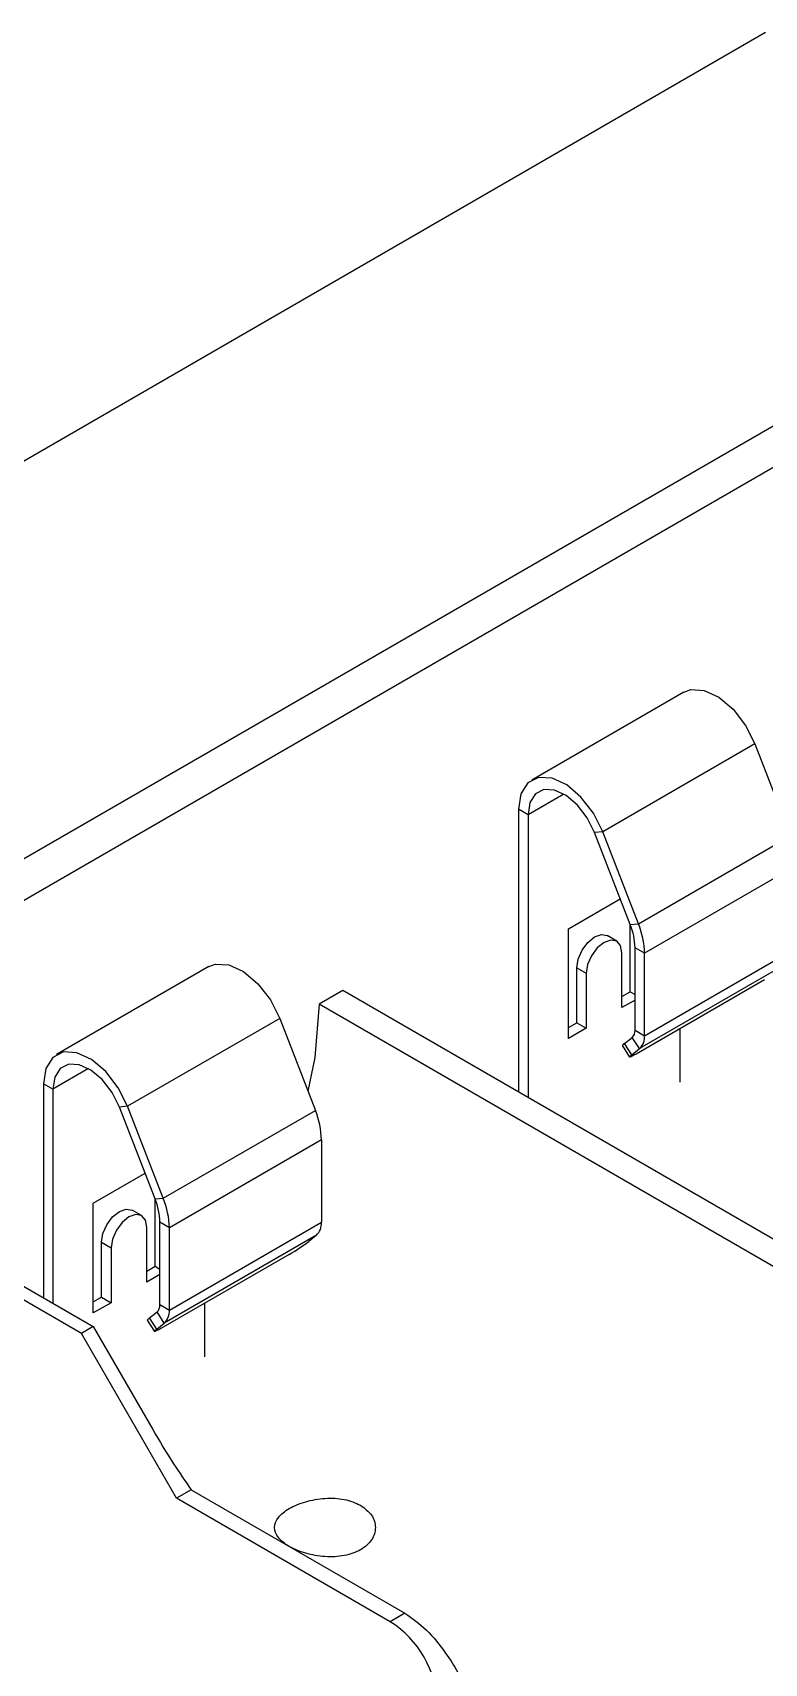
# Model space of a CAD drawing. Header units: millimetres. Extents: x 53 to 380, y 29 to 265.
# Drawn here: x 307.78 to 318.67, y 119.77 to 144.02 of the extents above; entities that cross this region are included whole.
import ezdxf

# ---------------------------------------------------------------- set-up
doc = ezdxf.new("R2010")
doc.units = ezdxf.units.MM

msp = doc.modelspace()

# ---------------------------------------------------------------- linework, layer by layer
at = {"color": 7, "linetype": 'Continuous', "lineweight": 25}
for p, q in [((318.6884, 144.0179), (304.824, 136.0141)), ((325.3021, 141.9183), (304.619, 129.9782)), ((305.3261, 129.7741), (325.8324, 141.6122)), ((317.473, 134.2091), (315.2103, 132.9028)), ((318.5297, 133.4384), (316.267, 132.1321)), ((318.5297, 133.4384), (319.0601, 132.0715)), ((315.1549, 132.3862), (315.0135, 132.4679)), ((315.0135, 132.4679), (315.0135, 128.2631)), ((315.1549, 132.3862), (315.1549, 128.1815)), ((316.267, 132.1321), (316.1445, 132.1212)), ((316.6749, 130.7543), (316.1445, 132.1212)), ((316.7973, 130.7652), (316.267, 132.1321)), ((316.7973, 130.7652), (319.0601, 132.0715)), ((319.1501, 131.6317), (316.8873, 130.3254)), ((315.756, 130.6919), (316.5265, 131.1367)), ((316.6749, 130.7543), (316.7973, 130.7652)), ((316.6752, 129.7527), (316.6752, 130.7534)), ((315.756, 129.0588), (315.756, 130.6919)), ((316.4738, 130.5063), (316.3324, 130.5879)), ((316.5515, 129.518), (316.5515, 130.3346)), ((316.8873, 130.3254), (316.7459, 130.4071)), ((316.7459, 129.1823), (316.7459, 130.4071)), ((316.8873, 129.1006), (319.1501, 130.4069)), ((316.8873, 129.1006), (316.8873, 130.3254)), ((310.402, 130.1271), (308.1392, 128.8208)), ((315.8797, 130.11), (316.0211, 130.0284)), ((315.8797, 129.2935), (315.8797, 130.11)), ((316.0211, 130.0284), (316.0211, 129.2119)), ((319.0756, 130.2137), (316.8129, 128.9074)), ((312.3972, 129.7735), (312.0436, 129.5694)), ((335.3776, 116.5072), (312.3972, 129.7735)), ((316.5515, 129.6813), (316.6752, 129.7527)), ((316.6752, 129.7527), (316.7459, 129.7119)), ((318.6716, 129.9301), (316.7624, 128.8279)), ((335.024, 116.3031), (312.0436, 129.5694)), ((316.7459, 129.6303), (316.5515, 129.518)), ((311.4587, 129.3563), (309.1959, 128.0501)), ((311.4587, 129.3563), (311.989, 127.9895)), ((315.756, 129.2221), (315.8797, 129.2935)), ((315.8797, 129.2935), (316.0211, 129.2119)), ((316.0211, 129.2119), (315.756, 129.0588)), ((316.5909, 128.9841), (316.7045, 129.0749)), ((316.8129, 128.9074), (316.7045, 129.0749)), ((316.7459, 129.1823), (316.8873, 129.1006)), ((317.4177, 128.4075), (317.4177, 129.2062)), ((316.5578, 128.9504), (316.6661, 128.7829)), ((316.6993, 128.8166), (316.5909, 128.9841)), ((316.6993, 128.8166), (316.8129, 128.9074)), ((308.0838, 128.3042), (307.9424, 128.3858)), ((307.9424, 128.3858), (307.9424, 125.2018)), ((308.0838, 128.3042), (308.0838, 125.1201)), ((309.1959, 128.0501), (309.0735, 128.0391)), ((309.6038, 126.6723), (309.0735, 128.0391)), ((309.7263, 126.6832), (309.1959, 128.0501)), ((309.7263, 126.6832), (311.989, 127.9895)), ((312.079, 127.5496), (309.8163, 126.2434)), ((312.079, 127.5496), (312.079, 126.3248)), ((308.6849, 126.6098), (309.4554, 127.0546)), ((305.5029, 126.6101), (308.6849, 124.7731)), ((308.6849, 124.9767), (308.6849, 126.6098)), ((309.6038, 126.6723), (309.7263, 126.6832)), ((309.6041, 125.6707), (309.6041, 126.6714)), ((308.5081, 124.6711), (305.3261, 126.508)), ((309.4027, 126.4242), (309.2613, 126.5059)), ((309.4804, 125.436), (309.4804, 126.2525)), ((309.8163, 126.2434), (309.6748, 126.325)), ((309.6748, 125.1002), (309.6748, 126.325)), ((312.0046, 126.1316), (309.7418, 124.8254)), ((309.8163, 125.0186), (312.079, 126.3248)), ((309.8163, 125.0186), (309.8163, 126.2434)), ((312.0046, 126.1316), (311.8909, 126.0408)), ((308.8086, 126.028), (308.9501, 125.9464)), ((308.8086, 125.2115), (308.8086, 126.028)), ((308.9501, 125.9464), (308.9501, 125.1298)), ((309.4804, 125.5993), (309.6041, 125.6707)), ((309.6041, 125.6707), (309.6748, 125.6299)), ((311.6005, 125.848), (309.6913, 124.7459)), ((309.6748, 125.5482), (309.4804, 125.436)), ((308.6849, 125.14), (308.8086, 125.2115)), ((308.8086, 125.2115), (308.9501, 125.1298)), ((308.9501, 125.1298), (308.6849, 124.9767)), ((309.5199, 124.9021), (309.6335, 124.9929)), ((309.6282, 124.7346), (309.5199, 124.9021)), ((309.7418, 124.8254), (309.6335, 124.9929)), ((309.6748, 125.1002), (309.8163, 125.0186)), ((310.3466, 124.3255), (310.3466, 125.1241)), ((308.6849, 124.7731), (308.5081, 124.6711)), ((309.9223, 122.2216), (308.5081, 124.6711)), ((308.6849, 124.7731), (309.5688, 123.2422)), ((309.4867, 124.8684), (309.595, 124.7009)), ((309.6282, 124.7346), (309.7418, 124.8254)), ((310.1412, 122.348), (309.9223, 122.2216)), ((310.1412, 122.348), (313.3232, 120.5111)), ((313.1043, 120.3847), (309.9223, 122.2216)), ((313.3232, 120.5111), (313.1043, 120.3847))]:
    msp.add_line(p, q, dxfattribs=at)
at = {"color": 8, "linetype": 'Continuous', "lineweight": 25}
for p, q in [((315.6853, 132.6925), (315.1549, 132.3862)), ((308.6143, 128.6104), (308.0838, 128.3042))]:
    msp.add_line(p, q, dxfattribs=at)
at = {"color": 7, "linetype": 'Continuous', "lineweight": 25, "flags": 128}
for points in [[(317.473, 134.2091), (317.5748, 134.2468), (317.7741, 134.236), (317.9919, 134.135), (318.2051, 133.9546), (318.3909, 133.7139), (318.5297, 133.4384)], [(316.267, 132.1321), (316.1282, 132.4076), (315.9423, 132.6484), (315.7292, 132.8288), (315.5114, 132.9297), (315.312, 132.9405), (315.1523, 132.86), (315.0491, 132.6967), (315.0135, 132.4679)], [(316.1445, 132.1212), (316.0349, 132.3387), (315.8882, 132.5287), (315.7199, 132.6712), (315.548, 132.7509), (315.3906, 132.7594), (315.2645, 132.6958), (315.1831, 132.5669), (315.1549, 132.3862)], [(315.8797, 130.11), (315.8999, 130.2389), (315.9574, 130.3714), (316.0434, 130.4874), (316.1449, 130.5693), (316.2463, 130.6046), (316.3324, 130.5879)], [(316.5515, 130.3346), (316.5313, 130.4401), (316.4738, 130.5062), (316.3878, 130.523), (316.2863, 130.4877), (316.1848, 130.4058), (316.0988, 130.2898), (316.0413, 130.1572), (316.0211, 130.0284)], [(310.402, 130.1271), (310.5037, 130.1647), (310.7031, 130.154), (310.9209, 130.053), (311.134, 129.8726), (311.3198, 129.6318), (311.4587, 129.3563)], [(312.0436, 129.5694), (311.9791, 128.7754), (311.8787, 128.2737)], [(309.1959, 128.0501), (309.0571, 128.3256), (308.8712, 128.5663), (308.6581, 128.7467), (308.4403, 128.8477), (308.241, 128.8585), (308.0812, 128.7779), (307.9781, 128.6146), (307.9424, 128.3858)], [(316.5909, 128.9841), (316.5721, 128.9684), (316.5609, 128.9572), (316.5576, 128.9509), (316.5578, 128.9504)], [(316.7624, 128.8279), (316.7301, 128.8097), (316.7034, 128.7958), (316.6833, 128.7865), (316.6707, 128.7823), (316.6659, 128.7834), (316.6692, 128.7897), (316.6805, 128.8009), (316.6993, 128.8166)], [(309.0735, 128.0391), (308.9638, 128.2566), (308.8171, 128.4467), (308.6489, 128.5891), (308.4769, 128.6688), (308.3195, 128.6773), (308.1934, 128.6138), (308.112, 128.4848), (308.0838, 128.3042)], [(308.8086, 126.028), (308.8288, 126.1568), (308.8863, 126.2894), (308.9723, 126.4054), (309.0738, 126.4873), (309.1753, 126.5226), (309.2613, 126.5059)], [(309.4804, 126.2525), (309.4602, 126.358), (309.4027, 126.4242), (309.3167, 126.4409), (309.2152, 126.4056), (309.1137, 126.3238), (309.0277, 126.2077), (308.9702, 126.0752), (308.9501, 125.9464)], [(309.5199, 124.9021), (309.5011, 124.8864), (309.4898, 124.8751), (309.4865, 124.8689), (309.4867, 124.8684)], [(309.6913, 124.7459), (309.659, 124.7277), (309.6323, 124.7137), (309.6123, 124.7045), (309.5996, 124.7003), (309.5948, 124.7014), (309.5982, 124.7076), (309.6094, 124.7188), (309.6282, 124.7346)]]:
    msp.add_lwpolyline(points, dxfattribs=at)
at = {"color": 7, "linetype": 'Continuous', "lineweight": 25}
for centre, radius, start, end in [((315.7697, 130.3882), 0.9764, 1.10823, 22.02099), ((315.6508, 130.3015), 1.2368, 1.10824, 22.02103), ((316.6126, 129.172), 0.1337, 313.45132, 4.40557), ((316.6474, 129.0821), 0.2407, 313.45178, 4.40527), ((310.8424, 127.5257), 1.2368, 1.10824, 22.02103), ((308.6986, 126.3061), 0.9764, 1.10823, 22.02099), ((308.5797, 126.2195), 1.2368, 1.10824, 22.02103), ((311.839, 126.3063), 0.2407, 313.45178, 4.40527), ((310.212, 128.2542), 2.7781, 299.98721, 307.18138), ((309.5415, 125.0899), 0.1337, 313.45132, 4.40557), ((309.5763, 125.0001), 0.2407, 313.45178, 4.40527), ((312.2762, 119.0901), 1.5368, 2.60548, 57.3945)]:
    msp.add_arc(centre, radius, start, end, dxfattribs=at)
for points, knots in [([(309.5688, 123.2422), (309.6704, 123.0714), (309.8515, 122.7667), (310.0528, 122.4758), (310.1412, 122.348)], [0, 0, 0, 0, 0.56081996, 1, 1, 1, 1]), ([(312.6624, 122.1166), (312.5848, 122.1506), (312.4298, 122.2186), (312.131, 122.2295), (311.8383, 122.1778), (311.5878, 122.0733), (311.4209, 121.9368), (311.3626, 121.7861), (311.4209, 121.6354), (311.5878, 121.499), (311.838, 121.3946), (312.132, 121.3419), (312.4261, 121.3566), (312.6762, 121.445), (312.8434, 121.5976), (312.9005, 121.7853), (312.8469, 121.9778), (312.7239, 122.0704), (312.6624, 122.1166)], [0, 0, 0, 0, 0.0624946, 0.1249998, 0.1875045, 0.2500012, 0.3124967, 0.3750019, 0.4375067, 0.5000016, 0.5624967, 0.6250013, 0.6875065, 0.7500034, 0.8124987, 0.8750039, 0.9375086, 1, 1, 1, 1]), ([(313.3232, 120.5111), (313.4313, 120.4349), (313.6474, 120.2826), (313.9193, 119.9433), (314.1153, 119.6319), (314.1881, 119.4762), (314.2244, 119.3984)], [0, 0, 0, 0, 0.27952601, 0.55906284, 0.77948015, 1, 1, 1, 1])]:
    msp.add_open_spline(points, degree=3, knots=knots, dxfattribs=at)

doc.saveas('drawing.dxf')
